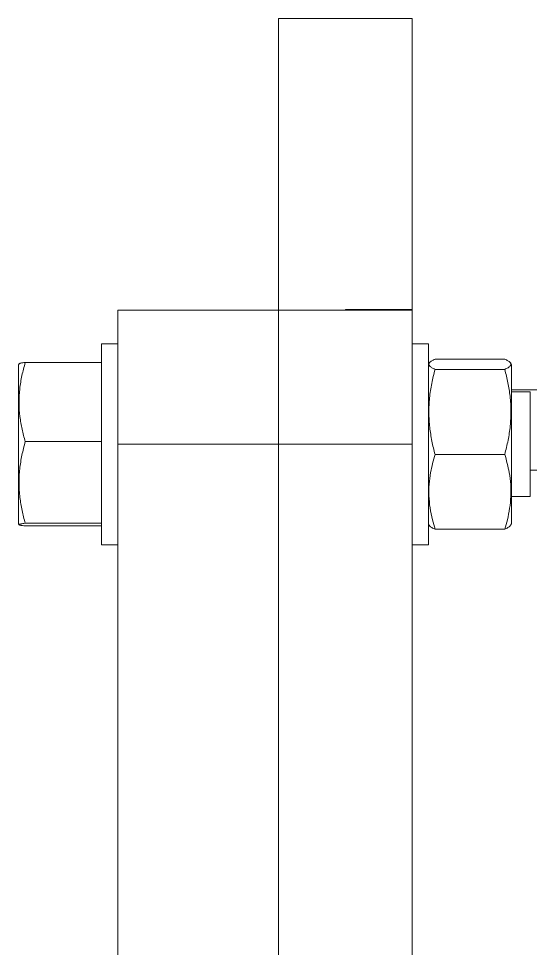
# Model space of a CAD drawing. Header units: millimetres. Extents: x -133 to 8217, y -787 to 7844.
# Drawn here: x 1552 to 1743.1, y 4788.7 to 5135.5 of the extents above; entities that cross this region are included whole.
import ezdxf

# ---------------------------------------------------------------- set-up
doc = ezdxf.new("R2010")
doc.units = ezdxf.units.MM
doc.header["$MEASUREMENT"] = 0
doc.layers.add('00_pen 0.25', color=3, linetype='Continuous')

msp = doc.modelspace()

# ---------------------------------------------------------------- linework, layer by layer
at = {"layer": '00_pen 0.25', "lineweight": 15}
for p, q in [((1699.04, 5135.45), (1649.04, 5135.45)), ((1649.04, 5026.71), (1649.04, 5135.45)), ((1699.04, 5026.97), (1699.04, 5135.45)), ((1649.04, 5026.71), (1589.04, 5026.71)), ((1589.04, 4976.71), (1589.04, 5026.71)), ((1699.04, 5026.71), (1649.04, 5026.71)), ((1649.04, 4976.71), (1649.04, 5026.71)), ((1674.04, 5026.97), (1699.04, 5026.97)), ((1674.04, 5026.71), (1674.04, 5026.97)), ((1699.04, 5026.97), (1699.04, 5026.71)), ((1699.04, 4976.71), (1699.04, 5026.71)), ((1589.04, 5014.21), (1583.04, 5014.21)), ((1583.04, 5014.21), (1583.04, 4939.21)), ((1705.04, 5014.21), (1699.04, 5014.21)), ((1705.04, 4939.21), (1705.04, 5014.21)), ((1733.54, 5008.43), (1707.54, 5008.43)), ((1552.22, 5006.72), (1552.04, 5006.35)), ((1552.04, 5006.35), (1552.04, 4977.54)), ((1554.54, 5007.18), (1583.04, 5007.18)), ((1705.32, 5006.92), (1705.04, 5006.35)), ((1733.54, 5004.63), (1707.54, 5004.63)), ((1736.04, 5006.35), (1735.75, 5006.92)), ((1736.04, 4959.17), (1736.04, 5006.35)), ((1736.04, 4997.01), (1804.15, 4997.01)), ((1743.04, 4996.21), (1736.04, 4996.21)), ((1743.04, 4957.21), (1743.04, 4996.21)), ((1552.04, 4977.54), (1552.04, 4947.07)), ((1554.54, 4977.68), (1583.04, 4977.68)), ((1649.04, 4976.71), (1589.04, 4976.71)), ((1589.04, 4168.37), (1589.04, 4976.71)), ((1649.04, 4576.71), (1649.04, 4976.71)), ((1699.04, 4976.71), (1649.04, 4976.71)), ((1649.04, 4168.37), (1649.04, 4976.71)), ((1699.04, 4706.71), (1699.04, 4976.71)), ((1733.54, 4972.92), (1707.54, 4972.92)), ((1743.04, 4967.01), (1804.15, 4967.01)), ((1736.04, 4947.07), (1736.04, 4959.17)), ((1736.04, 4957.21), (1743.04, 4957.21)), ((1552.04, 4947.07), (1552.22, 4946.7)), ((1554.54, 4947.21), (1583.04, 4947.21)), ((1554.54, 4946.24), (1583.04, 4946.24)), ((1705.04, 4947.07), (1705.32, 4946.5)), ((1735.75, 4946.5), (1736.04, 4947.07)), ((1733.54, 4944.99), (1707.54, 4944.99)), ((1583.04, 4939.21), (1589.04, 4939.21)), ((1699.04, 4939.21), (1705.04, 4939.21))]:
    msp.add_line(p, q, dxfattribs=at)
for points, knots in [([(1707.54, 5008.43), (1707.09, 5008.22), (1706.2, 5007.8), (1705.39, 5007.15), (1705.11, 5006.5), (1705.45, 5005.85), (1706.27, 5005.23), (1707.11, 5004.83), (1707.54, 5004.63)], [0, 0, 0, 0, 0.167608, 0.336108, 0.508376, 0.682355, 0.840751, 1, 1, 1, 1]), ([(1733.54, 5004.63), (1733.98, 5004.84), (1734.87, 5005.26), (1735.68, 5005.91), (1735.96, 5006.56), (1735.62, 5007.21), (1734.8, 5007.83), (1733.96, 5008.23), (1733.54, 5008.43)], [0, 0, 0, 0, 0.167608, 0.336108, 0.508376, 0.682355, 0.840751, 1, 1, 1, 1]), ([(1554.54, 5007.18), (1554.09, 5005.56), (1553.2, 5002.3), (1552.39, 4997.29), (1552.11, 4992.17), (1552.39, 4987.93), (1552.88, 4984.65), (1553.33, 4982.32), (1553.88, 4979.99), (1554.32, 4978.45), (1554.54, 4977.68)], [0, 0, 0, 0, 0.1676, 0.336091, 0.50835, 0.682321, 0.761467, 0.840739, 0.920328, 1, 1, 1, 1]), ([(1552.23, 5006.72), (1552.25, 5006.75), (1552.29, 5006.8), (1552.51, 5006.87), (1552.9, 5006.96), (1553.54, 5007.07), (1554.2, 5007.15), (1554.54, 5007.18)], [0, 0, 0, 0, 0.149746, 0.317159, 0.484891, 0.742077, 1, 1, 1, 1]), ([(1707.54, 5004.63), (1707.31, 5003.76), (1706.62, 5001.15), (1705.74, 4996.7), (1705.17, 4991.25), (1705.2, 4986.64), (1705.52, 4983.02), (1705.99, 4979.57), (1706.66, 4976.23), (1707.32, 4973.75), (1707.54, 4972.92)], [0, 0, 0, 0, 0.0837659, 0.2517814, 0.4221236, 0.5952306, 0.6823496, 0.7614949, 0.9203291, 1, 1, 1, 1]), ([(1733.54, 4972.92), (1733.76, 4973.79), (1734.45, 4976.41), (1735.33, 4980.85), (1735.9, 4986.3), (1735.87, 4990.92), (1735.55, 4994.53), (1735.08, 4997.98), (1734.41, 5001.33), (1733.75, 5003.81), (1733.54, 5004.63)], [0, 0, 0, 0, 0.0837659, 0.2517814, 0.4221236, 0.5952306, 0.6823496, 0.7614949, 0.9203291, 1, 1, 1, 1]), ([(1554.54, 4977.68), (1554.09, 4976), (1553.2, 4972.64), (1552.39, 4967.46), (1552.11, 4962.17), (1552.39, 4957.8), (1552.88, 4954.41), (1553.33, 4952), (1553.88, 4949.59), (1554.32, 4948), (1554.54, 4947.21)], [0, 0, 0, 0, 0.1676, 0.336091, 0.50835, 0.682321, 0.761467, 0.840739, 0.920328, 1, 1, 1, 1]), ([(1707.54, 4972.92), (1706.91, 4970.66), (1705.88, 4967), (1705.24, 4961.8), (1705.16, 4957.4), (1705.59, 4952.96), (1706.42, 4948.81), (1707.19, 4946.17), (1707.54, 4944.99)], [0, 0, 0, 0, 0.245207, 0.398913, 0.553749, 0.712188, 0.871762, 1, 1, 1, 1]), ([(1733.54, 4944.99), (1733.88, 4946.17), (1734.64, 4948.75), (1735.45, 4952.82), (1735.9, 4957.21), (1735.85, 4961.66), (1735.33, 4965.79), (1734.53, 4969.55), (1733.87, 4971.79), (1733.54, 4972.92)], [0, 0, 0, 0, 0.128227, 0.282124, 0.436949, 0.595189, 0.754731, 0.87719, 1, 1, 1, 1]), ([(1554.54, 4947.21), (1554.21, 4947.17), (1553.54, 4947.09), (1552.91, 4946.99), (1552.52, 4946.9), (1552.3, 4946.82), (1552.2, 4946.75), (1552.22, 4946.67), (1552.37, 4946.59), (1552.65, 4946.51), (1553.04, 4946.44), (1553.63, 4946.34), (1554.19, 4946.28), (1554.54, 4946.24)], [0, 0, 0, 0, 0.1224623, 0.2452346, 0.3220226, 0.3989394, 0.476282, 0.5537807, 0.6329237, 0.7122234, 0.7919473, 0.8717906, 1, 1, 1, 1]), ([(1707.54, 4944.99), (1707.1, 4945.2), (1706.22, 4945.62), (1705.5, 4946.14), (1705.4, 4946.44), (1705.38, 4946.53)], [0, 0, 0, 0, 0.413283, 0.828766, 1, 1, 1, 1]), ([(1735.69, 4946.53), (1735.65, 4946.42), (1735.53, 4946.1), (1734.78, 4945.59), (1733.95, 4945.19), (1733.54, 4944.99)], [0, 0, 0, 0, 0.216768, 0.607331, 1, 1, 1, 1])]:
    msp.add_open_spline(points, degree=3, knots=knots, dxfattribs=at)

doc.saveas('drawing.dxf')
